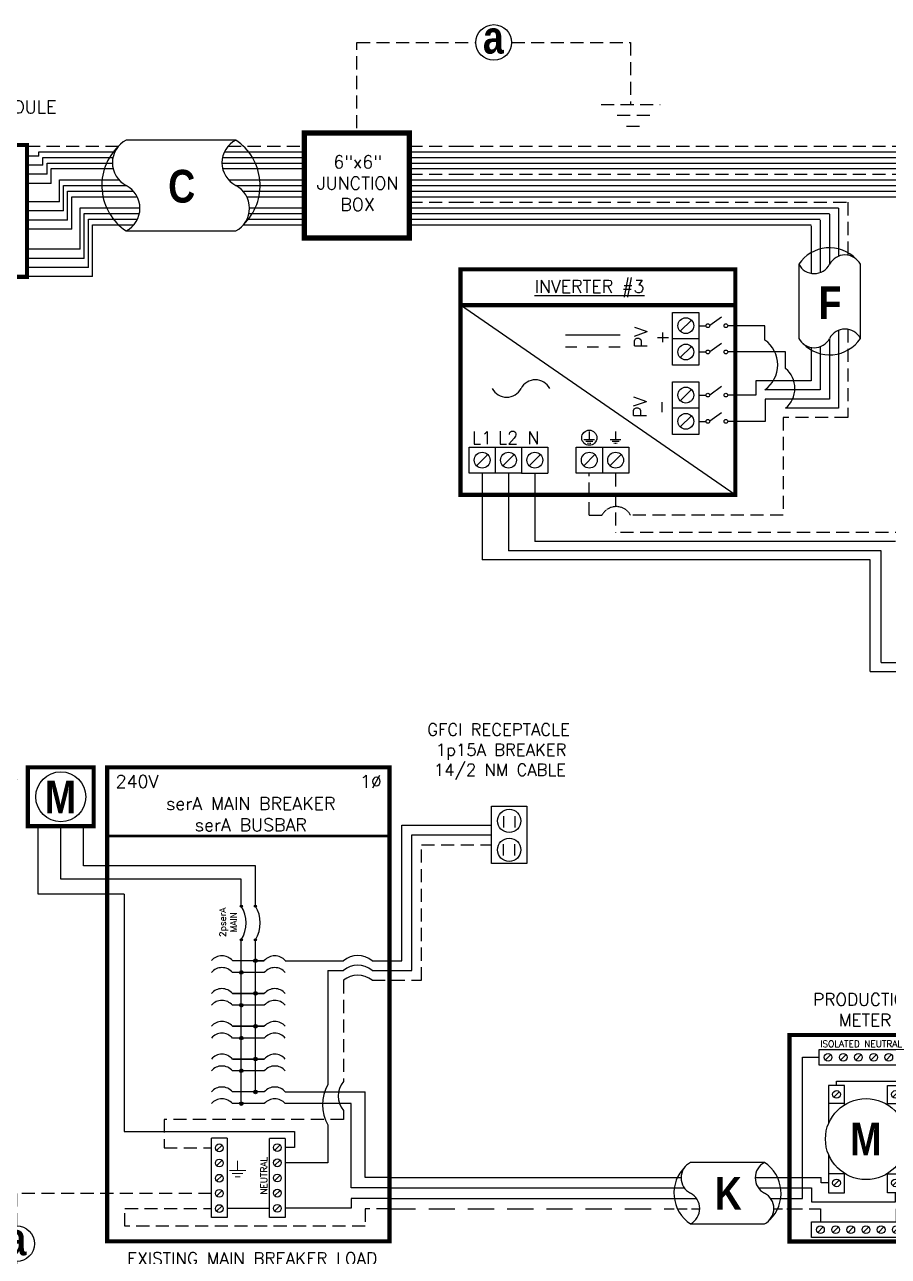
# Model space of a CAD drawing. Header units: feet. Extents: x 9659 to 10416, y 20870 to 21405.
# Drawn here: x 9915.2 to 10162.8, y 21051.9 to 21405 of the extents above; entities that cross this region are included whole.
import ezdxf

# ---------------------------------------------------------------- set-up
doc = ezdxf.new("R2010")
doc.units = ezdxf.units.FT
doc.header["$MEASUREMENT"] = 0
doc.linetypes.add('DASHED', pattern=[0.75, 0.5, -0.25])
doc.linetypes.add('HIDDEN', pattern=[0.375, 0.25, -0.125])
doc.layers.add('TEXT', color=7, linetype='Continuous')
doc.styles.add('ONE LINE TXT', font='techb___.ttf')
doc.styles.get("Standard").update_dxf_attribs({"font": 'simplex.shx'})

# ---------------------------------------------------------------- blocks, each defined once
blk = doc.blocks.new('8x8box')
at = {"lineweight": 50, "const_width": 1.19}
blk.add_lwpolyline([(37.78, 0), (0, 0), (0, 37.78), (37.78, 37.78)], close=True, dxfattribs=at)
at = {"color": 1, "char_height": 3.6576, "attachment_point": 5}
for s, width, insert in [(' \\PMOUNTED \\PUNDER SOLAR MODULE\\P{\\fVerdana|b1|i0|c0|p34;NEC 690.34}', 73.0127, (18.01, 51.7)), ('8"x8"  JUNCTION BOX ', 0.4767, (19.03, 19.26))]:
    blk.add_mtext_dynamic_manual_height_columns(s, width=width, gutter_width=7.17, heights=[0], dxfattribs=dict(at, insert=insert))
blk = doc.blocks.new('6x6box')
at = {"lineweight": 50, "const_width": 1.53}
blk.add_lwpolyline([(30.1, 0), (0, 0), (0, 30.1), (30.1, 30.1)], close=True, dxfattribs=at)
at = {"color": 1, "insert": (15.24, 15.71), "char_height": 3.6576, "width": 0.4767, "attachment_point": 5}
blk.add_mtext('6"x6"  JUNCTION BOX  ', dxfattribs=at)
blk = doc.blocks.new('*U14')
at = {"color": 7, "linetype": 'Continuous'}
for p, q in [((-7.14, 13.31), (-28.39, 13.31)), ((-28.39, -4.31), (-7.14, -4.31))]:
    blk.add_line(p, q, dxfattribs=at)
at = {"color": 7}
for p, q in [((-35.53, 9), (-31.05, 9)), ((-9.81, 9), (0, 9))]:
    blk.add_line(p, q, dxfattribs=at)
at = {"color": 10}
for p, q in [((-35.53, 6), (-30.11, 6)), ((-8.87, 6), (0, 6))]:
    blk.add_line(p, q, dxfattribs=at)
at = {"color": 253}
for p, q in [((-35.53, 3), (-26.66, 3)), ((-5.41, 3), (0, 3))]:
    blk.add_line(p, q, dxfattribs=at)
at = {"color": 92, "linetype": 'HIDDEN', "ltscale": 10}
for p, q in [((-4.48, 0), (0, 0)), ((-35.53, 0), (-25.72, 0))]:
    blk.add_line(p, q, dxfattribs=at)
at = {"color": 7, "linetype": 'Continuous'}
for centre, start, end in [((-22.54, 4.5), 133.9732, 236.4265), ((-12.99, 4.5), 313.9732, 56.4265)]:
    blk.add_arc(centre, 10.58, start, end, dxfattribs=at)
at = {"linetype": 'Continuous'}
for centre, start, end in [((-26.08, 8.91), 117.6639, 242.3361), ((-4.83, 8.91), 117.6639, 242.3361), ((-30.7, 0.09), 297.6639, 62.3361), ((-9.45, 0.09), 297.6639, 62.3361)]:
    blk.add_arc(centre, 4.98, start, end, dxfattribs=at)
blk = doc.blocks.new('*U22')
at = {"color": 7}
blk.add_line((-79.14, 9), (0, 9), dxfattribs=at)
at = {"color": 10}
blk.add_line((-79.14, 6), (0, 6), dxfattribs=at)
at = {"color": 253}
blk.add_line((-79.14, 3), (0, 3), dxfattribs=at)
at = {"color": 92, "linetype": 'DASHED', "ltscale": 15}
blk.add_line((-79.14, 0), (0, 0), dxfattribs=at)
blk = doc.blocks.new('productionMeter')
at = {"color": 253, "linetype": 'Continuous'}
for p, q in [((-39.9, 3), (-39.9, 43.45)), ((-39.9, 43.45), (-35.13, 43.45)), ((-3.71, 43.45), (-8.18, 43.45)), ((-3.71, 43.45), (-3.71, 3)), ((-43.61, 3), (-39.9, 3)), ((0, 3), (-3.71, 3))]:
    blk.add_line(p, q, dxfattribs=at)
at = {"color": 1, "linetype": 'Continuous'}
for p, q in [((-35.13, 41.18), (-35.13, 45.72)), ((-35.13, 45.72), (-8.18, 45.72)), ((-8.18, 45.72), (-8.18, 41.18)), ((-8.18, 41.18), (-35.13, 41.18)), ((-32.38, 35.4), (-32.38, 24.5)), ((-27.84, 35.4), (-32.38, 35.4)), ((-27.84, 29.86), (-27.84, 35.4)), ((-15.47, 29.86), (-15.47, 35.4)), ((-15.47, 35.4), (-10.93, 35.4)), ((-10.93, 35.4), (-10.93, 24.5)), ((-27.84, 30.21), (-32.38, 30.21)), ((-15.47, 30.21), (-10.93, 30.21)), ((-32.38, 15.55), (-32.38, 4.64)), ((-10.93, 15.55), (-10.93, 4.64)), ((-27.84, 10.04), (-32.38, 10.04)), ((-27.84, 4.64), (-27.84, 10.18)), ((-15.47, 4.64), (-15.47, 10.18)), ((-15.47, 10.04), (-10.93, 10.04)), ((-32.38, 4.64), (-27.84, 4.64)), ((-10.93, 4.64), (-15.47, 4.64)), ((-37.32, -8.24), (-37.32, -3.7)), ((-37.32, -3.7), (-10.37, -3.7)), ((-10.37, -3.7), (-10.37, -8.24)), ((-10.37, -8.24), (-37.32, -8.24))]:
    blk.add_line(p, q, dxfattribs=at)
at = {"color": 4, "linetype": 'Continuous'}
for p, q in [((-31.74, 44.23), (-33.32, 42.66)), ((-27.39, 44.23), (-28.97, 42.66)), ((-23.04, 44.23), (-24.62, 42.66)), ((-18.69, 44.23), (-20.26, 42.66)), ((-14.34, 44.23), (-15.91, 42.66)), ((-9.99, 44.23), (-11.56, 42.66)), ((-29.33, 33.59), (-30.9, 32.02)), ((-12.41, 33.59), (-13.98, 32.02)), ((-29.33, 8.23), (-30.9, 6.66)), ((-12.41, 8.23), (-13.98, 6.66)), ((-33.93, -5.19), (-35.51, -6.76)), ((-29.58, -5.19), (-31.15, -6.76)), ((-25.23, -5.19), (-26.8, -6.76)), ((-20.88, -5.19), (-22.45, -6.76)), ((-16.53, -5.19), (-18.1, -6.76)), ((-12.18, -5.19), (-13.75, -6.76))]:
    blk.add_line(p, q, dxfattribs=at)
at = {"color": 7}
for p, q in [((-30.11, 35.4), (-30.11, 36.59)), ((-30.11, 36.59), (-5.98, 36.59)), ((-5.98, 36.59), (-5.98, 9)), ((-43.61, 9), (-34.54, 9)), ((-34.54, 7.44), (-34.54, 9)), ((-32.38, 7.44), (-34.54, 7.44)), ((0, 9), (-5.98, 9))]:
    blk.add_line(p, q, dxfattribs=at)
at = {"color": 10, "linetype": 'Continuous'}
for p, q in [((-10.93, 32.81), (-8.25, 32.81)), ((-8.25, 32.81), (-8.25, 6)), ((-43.61, 6), (-37.24, 6)), ((-37.24, 6), (-37.24, 2.05)), ((-13.2, 2.05), (-13.2, 4.64)), ((0, 6), (-8.25, 6)), ((-37.24, 2.05), (-13.2, 2.05))]:
    blk.add_line(p, q, dxfattribs=at)
at = {"color": 92, "linetype": 'HIDDEN', "ltscale": 15}
for p, q in [((-43.61, 0), (-34.72, 0)), ((-12.97, 0), (-12.97, -3.7)), ((-12.97, 0), (0, 0)), ((-34.72, 0), (-34.72, -3.7))]:
    blk.add_line(p, q, dxfattribs=at)
at = {"lineweight": 50, "const_width": 1.19}
blk.add_lwpolyline([(-43.61, -9.34), (-43.61, 49.84), (0, 49.84), (0, -9.34)], close=True, dxfattribs=at)
at = {"color": 92, "linetype": 'Continuous', "lineweight": 5, "ltscale": 0.05, "flags": 128}
for points in [[(-5.04, -3.33), (-5.04, -6.18)], [(-2.7, -6.18), (-7.38, -6.18)], [(-6.57, -7.05), (-3.51, -7.05)], [(-5.76, -7.91), (-4.32, -7.91)]]:
    blk.add_lwpolyline(points, dxfattribs=at)
at = {"color": 4, "linetype": 'Continuous'}
for centre in [(-32.53, 43.45), (-28.18, 43.45), (-23.83, 43.45), (-19.48, 43.45), (-15.13, 43.45), (-10.78, 43.45), (-30.11, 32.81), (-13.2, 32.81), (-30.11, 7.44), (-13.2, 7.44), (-34.72, -5.97), (-30.37, -5.97), (-26.02, -5.97), (-21.67, -5.97), (-17.32, -5.97), (-12.97, -5.97)]:
    blk.add_circle(centre, 1.11, dxfattribs=at)
at = {"linetype": 'Continuous'}
blk.add_circle((-21.65, 20.02), 11.62, dxfattribs=at)
at = {"color": 4, "linetype": 'Continuous'}
blk.add_text('ISOLATED NEUTRAL', height=1.8743, dxfattribs=at).set_placement((-34.77, 46.37))
at = {"color": 253, "linetype": 'Continuous', "style": 'ONE LINE TXT'}
blk.add_text('M', height=9.38, dxfattribs=at).set_placement((-26.21, 15.31))
at = {"color": 1, "insert": (-21.93, 57.08), "char_height": 3.5433, "attachment_point": 5}
blk.add_mtext_dynamic_manual_height_columns('PRODUCTION METER', width=1.3203, gutter_width=7.17, heights=[0], dxfattribs=at)
blk = doc.blocks.new('*U19')
at = {"color": 7}
blk.add_blockref('productionMeter', (0, 0), dxfattribs=at)
blk = doc.blocks.new('breakerPanel')
at = {"linetype": 'Continuous'}
h = blk.add_hatch(color=1, dxfattribs=at)
h.dxf.hatch_style = 1
edge = h.paths.add_edge_path()
edge.add_arc((-42.47, 86.8), 0.291, 0, 360)
h = blk.add_hatch(color=1, dxfattribs=at)
h.dxf.hatch_style = 1
edge = h.paths.add_edge_path()
edge.add_arc((-38.44, 86.8), 0.291, 0, 360)
h = blk.add_hatch(color=1, dxfattribs=at)
h.dxf.hatch_style = 1
edge = h.paths.add_edge_path()
edge.add_arc((-42.47, 77.16), 0.291, 0, 360)
h = blk.add_hatch(color=1, dxfattribs=at)
h.dxf.hatch_style = 1
edge = h.paths.add_edge_path()
edge.add_arc((-38.44, 77.16), 0.291, 0, 360)
h = blk.add_hatch(color=1, dxfattribs=at)
h.dxf.hatch_style = 1
edge = h.paths.add_edge_path()
edge.add_arc((-38.44, 71.16), 0.528, 0, 360)
h = blk.add_hatch(color=1, dxfattribs=at)
h.dxf.hatch_style = 1
edge = h.paths.add_edge_path()
edge.add_arc((-42.47, 67.78), 0.528, 0, 360)
h = blk.add_hatch(color=1, dxfattribs=at)
h.dxf.hatch_style = 1
edge = h.paths.add_edge_path()
edge.add_arc((-38.44, 61.76), 0.528, 0, 360)
h = blk.add_hatch(color=1, dxfattribs=at)
h.dxf.hatch_style = 1
edge = h.paths.add_edge_path()
edge.add_arc((-42.47, 58.38), 0.528, 0, 360)
h = blk.add_hatch(color=1, dxfattribs=at)
h.dxf.hatch_style = 1
edge = h.paths.add_edge_path()
edge.add_arc((-42.47, 48.98), 0.528, 0, 360)
h = blk.add_hatch(color=1, dxfattribs=at)
h.dxf.hatch_style = 1
edge = h.paths.add_edge_path()
edge.add_arc((-38.44, 52.36), 0.528, 0, 360)
h = blk.add_hatch(color=1, dxfattribs=at)
h.dxf.hatch_style = 1
edge = h.paths.add_edge_path()
edge.add_arc((-38.44, 42.95), 0.528, 0, 360)
h = blk.add_hatch(color=1, dxfattribs=at)
h.dxf.hatch_style = 1
edge = h.paths.add_edge_path()
edge.add_arc((-42.47, 39.58), 0.528, 0, 360)
h = blk.add_hatch(color=1, dxfattribs=at)
h.dxf.hatch_style = 1
edge = h.paths.add_edge_path()
edge.add_arc((-38.44, 33.55), 0.528, 0, 360)
h = blk.add_hatch(color=1, dxfattribs=at)
h.dxf.hatch_style = 1
edge = h.paths.add_edge_path()
edge.add_arc((-42.47, 30.17), 0.528, 0, 360)
at = {"color": 155, "true_color": 0x647190}
blk.add_line((-80.92, 126.59), (0, 126.59), dxfattribs=at)
at = {"color": 253, "linetype": 'Continuous'}
for p, q in [((-100.73, 90.2), (-100.73, 109.7)), ((-76.04, 90.2), (-100.73, 90.2)), ((-76.04, 90.2), (-76.04, 22.16)), ((-76.04, 22.16), (-27.25, 22.16)), ((-27.25, 22.16), (-27.25, 17.57)), ((-27.25, 17.57), (-29.89, 17.57)), ((-11.01, 0.16), (-29.89, 0.16)), ((0, 3), (-11.01, 3)), ((-11.01, 3), (-11.01, 0.16))]:
    blk.add_line(p, q, dxfattribs=at)
at = {"color": 10, "linetype": 'Continuous'}
for p, q in [((-94.24, 94.51), (-94.24, 109.7)), ((-42.47, 94.51), (-94.24, 94.51)), ((-42.47, 87.09), (-42.47, 94.51)), ((-42.47, 30.17), (-42.47, 76.87)), ((-35.88, 67.78), (-45.04, 67.78)), ((-35.88, 58.38), (-45.04, 58.38)), ((-35.88, 48.98), (-45.04, 48.98)), ((-35.88, 39.58), (-45.04, 39.58)), ((-35.88, 30.17), (-45.04, 30.17)), ((-10.98, 30.17), (-29.89, 30.17)), ((-10.98, 6), (-10.98, 30.17)), ((0, 6), (-10.98, 6))]:
    blk.add_line(p, q, dxfattribs=at)
at = {"color": 7, "linetype": 'Continuous'}
for p, q in [((-87.75, 98.34), (-87.75, 109.7)), ((-38.44, 98.34), (-87.75, 98.34)), ((-38.44, 87.09), (-38.44, 98.34)), ((-38.44, 61.76), (-38.44, 76.87)), ((-35.88, 71.16), (-45.04, 71.16)), ((-38.44, 71.16), (-35.88, 71.16)), ((-45.04, 61.76), (-35.88, 61.76)), ((-35.88, 61.76), (-45.04, 61.76)), ((-38.44, 52.36), (-38.44, 61.76)), ((-45.04, 52.36), (-35.88, 52.36)), ((-35.88, 52.36), (-45.04, 52.36)), ((-38.44, 42.95), (-38.44, 52.36)), ((-45.04, 42.95), (-35.88, 42.95)), ((-35.88, 42.95), (-45.04, 42.95)), ((-38.44, 33.55), (-38.44, 42.95)), ((-35.88, 33.55), (-45.04, 33.55)), ((-6.96, 9), (-6.96, 33.55))]:
    blk.add_line(p, q, dxfattribs=at)
at = {"lineweight": 50}
blk.add_line((-80.92, 106.95), (0, 106.95), dxfattribs=at)
at = {"color": 7}
for p, q in [((-29.89, 33.55), (-6.96, 33.55)), ((0, 9), (-6.96, 9))]:
    blk.add_line(p, q, dxfattribs=at)
at = {"color": 1, "linetype": 'Continuous'}
for p, q in [((-51.03, -2.51), (-51.03, 20.23)), ((-46.49, 20.23), (-51.03, 20.23)), ((-46.49, 20.23), (-46.49, -2.51)), ((-34.43, -2.43), (-34.43, 20.16)), ((-29.89, 20.16), (-34.43, 20.16)), ((-29.89, 20.16), (-29.89, -2.43)), ((-46.49, -2.51), (-51.03, -2.51)), ((-29.89, -2.43), (-34.43, -2.43))]:
    blk.add_line(p, q, dxfattribs=at)
at = {"color": 4, "linetype": 'Continuous'}
for p, q in [((-47.97, 18.28), (-49.55, 16.71)), ((-31.37, 18.35), (-32.94, 16.78)), ((-47.97, 13.93), (-49.55, 12.36)), ((-31.37, 14), (-32.94, 12.43)), ((-47.97, 9.58), (-49.55, 8.01)), ((-31.37, 9.65), (-32.94, 8.08)), ((-47.97, 5.23), (-49.55, 3.66)), ((-31.37, 5.3), (-32.94, 3.73)), ((-47.97, 0.88), (-49.55, -0.69)), ((-31.37, 0.95), (-32.94, -0.62))]:
    blk.add_line(p, q, dxfattribs=at)
at = {"color": 92, "linetype": 'HIDDEN', "ltscale": 15}
for p, q in [((-51.03, 4.44), (-106.89, 4.44)), ((-106.89, 4.44), (-106.89, -4.87)), ((-75.84, -4.96), (-75.84, 0.09)), ((-75.84, 0.09), (-51.03, 0.09)), ((0, 0), (-6.96, 0)), ((-6.96, 0), (-6.96, -4.96)), ((-6.96, -4.96), (-75.84, -4.96)), ((-106.89, -15.1), (-106.89, -24.84))]:
    blk.add_line(p, q, dxfattribs=at)
at = {"color": 92, "linetype": 'Continuous', "ltscale": 15}
blk.add_line((-34.43, 0.09), (-46.49, 0.09), dxfattribs=at)
at = {"lineweight": 50, "const_width": 1.19}
for points in [[(-103.67, 109.7), (-103.67, 126.59), (-84.82, 126.59), (-84.82, 109.7)], [(-80.92, -9.3), (-80.92, 126.59), (0, 126.59), (0, -9.3)]]:
    blk.add_lwpolyline(points, close=True, dxfattribs=at)
at = {"color": 92, "linetype": 'Continuous', "lineweight": 5, "ltscale": 0.05, "flags": 128}
for points in [[(-45.88, 10.97), (-41.2, 10.97)], [(-43.54, 13.81), (-43.54, 10.97)], [(-42.01, 10.1), (-45.07, 10.1)], [(-42.82, 9.23), (-44.25, 9.23)]]:
    blk.add_lwpolyline(points, dxfattribs=at)
at = {"color": 92, "linetype": 'Continuous', "ltscale": 4, "flags": 128}
for points in [[(-115.37, -24.84), (-98.41, -24.84)], [(-101.35, -27.98), (-112.43, -27.98)], [(-104.29, -31.12), (-109.49, -31.12)]]:
    blk.add_lwpolyline(points, dxfattribs=at)
at = {"linetype": 'Continuous'}
blk.add_circle((-94.24, 118.15), 7.15, dxfattribs=at)
at = {"color": 1, "linetype": 'Continuous'}
for centre, radius in [((-42.47, 86.8), 0.291), ((-38.44, 86.8), 0.291), ((-42.47, 77.16), 0.291), ((-38.44, 77.16), 0.291), ((-38.44, 71.16), 0.528), ((-42.47, 67.78), 0.528), ((-38.44, 61.76), 0.528), ((-42.47, 58.38), 0.528), ((-42.47, 48.98), 0.528), ((-38.44, 52.36), 0.528), ((-38.44, 42.95), 0.528), ((-42.47, 39.58), 0.528), ((-38.44, 33.55), 0.528), ((-42.47, 30.17), 0.528)]:
    blk.add_circle(centre, radius, dxfattribs=at)
at = {"color": 4, "linetype": 'Continuous'}
for centre in [(-48.76, 17.49), (-32.16, 17.57), (-48.76, 13.14), (-32.16, 13.21), (-48.76, 8.79), (-32.16, 8.86), (-48.76, 4.44), (-32.16, 4.51), (-48.76, 0.09), (-32.16, 0.16)]:
    blk.add_circle(centre, 1.11, dxfattribs=at)
at = {"color": 7, "linetype": 'Continuous'}
blk.add_circle((-106.89, -9.99), 5.11, dxfattribs=at)
at = {"color": 1, "linetype": 'Continuous'}
for centre, radius, start, end in [((-50.14, 81.98), 9.06, 327.8708, 32.1292), ((-46.11, 81.98), 9.06, 327.8708, 32.1292), ((-48.03, 68.62), 3.93, 40.3392, 139.6608), ((-32.88, 68.62), 3.93, 40.3392, 139.6608), ((-48.03, 65.24), 3.93, 40.3392, 139.6608), ((-32.88, 65.24), 3.93, 40.3392, 139.6608), ((-48.03, 59.21), 3.93, 40.3392, 139.6608), ((-32.88, 59.21), 3.93, 40.3392, 139.6608), ((-48.03, 55.84), 3.93, 40.3392, 139.6608), ((-32.88, 55.84), 3.93, 40.3392, 139.6608), ((-48.03, 49.81), 3.93, 40.3392, 139.6608), ((-32.88, 49.81), 3.93, 40.3392, 139.6608), ((-48.03, 46.43), 3.93, 40.3392, 139.6608), ((-32.88, 46.43), 3.93, 40.3392, 139.6608), ((-48.03, 40.41), 3.93, 40.3392, 139.6608), ((-32.88, 40.41), 3.93, 40.3392, 139.6608), ((-48.03, 37.03), 3.93, 40.3392, 139.6608), ((-32.88, 37.03), 3.93, 40.3392, 139.6608), ((-48.03, 31.01), 3.93, 40.3392, 139.6608), ((-32.88, 31.01), 3.93, 40.3392, 139.6608), ((-48.03, 27.63), 3.93, 40.3392, 139.6608), ((-32.88, 27.63), 3.93, 40.3392, 139.6608)]:
    blk.add_arc(centre, radius, start, end, dxfattribs=at)
at = {"color": 253, "linetype": 'Continuous', "style": 'ONE LINE TXT'}
blk.add_text('M', height=9.38, dxfattribs=at).set_placement((-98.8, 113.43))
at = {"color": 4, "linetype": 'Continuous'}
blk.add_text('NEUTRAL', height=1.874, rotation=90, dxfattribs=at).set_placement((-35.08, 4.08))
at = {"color": 1, "attachment_point": 5}
for s, width, gutter_width, heights, insert, char_height in [('EXISTING\\P120/240V UTILITY METER', 0.0523, 7.17, [0], (-118.95, 118.48), 3.5433), ('240V', 0.1481, 0.75, [0], (-72.39, 122.54), 3.658), ('1∅', 0.1481, 0.75, [0], (-5.31, 122.54), 3.658), ('serA MAIN BREAKER\\PserA BUSBAR', 72.4998, 0.75, [0], (-39.75, 113.14), 3.6576), ('EXISTING MAIN BREAKER LOAD CENTER\\P2pocA BACK FEED BREAKER\\P{\\fVerdana|b1|i0|c0|p34;NEC 690.64}', 79.2627, 97.94, [154.49], (-39.35, -23.14), 3.5433)]:
    blk.add_mtext_dynamic_manual_height_columns(s, width=width, gutter_width=gutter_width, heights=heights, dxfattribs=dict(at, insert=insert, char_height=char_height))
at = {"color": 4, "linetype": 'Continuous', "insert": (-46.25, 82.15), "char_height": 1.874, "attachment_point": 5, "rotation": 90}
blk.add_mtext_dynamic_manual_height_columns('2pserA\\PMAIN', width=0.1481, gutter_width=0.75, heights=[0], dxfattribs=at)
at = {"color": 1, "linetype": 'Continuous', "insert": (-110.08, -3.93), "char_height": 9.3833, "attachment_point": 1, "style": 'ONE LINE TXT'}
blk.add_mtext_dynamic_manual_height_columns('{\\W1;\\C256;a}', width=0.1385, gutter_width=2.13, heights=[0], dxfattribs=at)
blk = doc.blocks.new('*U18')
at = {"color": 7}
blk.add_blockref('breakerPanel', (0, 0), dxfattribs=at)
blk = doc.blocks.new('gfci1')
at = {"color": 7, "linetype": 'Continuous'}
for p, q in [((33.46, 0), (33.46, 38.87)), ((33.46, 38.87), (59.14, 38.87)), ((62.57, 41.42), (62.57, 38.21)), ((65.87, 41.42), (65.87, 38.21)), ((62.57, 30.17), (62.57, 33.39)), ((65.87, 30.17), (65.87, 33.39)), ((0, 0), (16.69, 0)), ((24.94, 0), (33.46, 0))]:
    blk.add_line(p, q, dxfattribs=at)
at = {"color": 253, "linetype": 'Continuous'}
for p, q in [((36.28, -2.82), (36.28, 36.06)), ((36.28, 36.06), (59.14, 36.06)), ((12.22, -2.82), (16.69, -2.82)), ((12.22, -2.82), (12.22, -35.5)), ((24.94, -2.82), (36.28, -2.82)), ((12.22, -47.07), (12.22, -57.95)), ((12.22, -57.95), (0, -57.95))]:
    blk.add_line(p, q, dxfattribs=at)
at = {"color": 7}
blk.add_line((16.69, -45.52), (16.69, -45.52), dxfattribs=at)
at = {"color": 7, "linetype": 'Continuous'}
blk.add_lwpolyline([(59.14, 44.31), (69.3, 44.31), (69.3, 27.81), (59.14, 27.81)], close=True, dxfattribs=at)
for centre in [(64.22, 40.06), (64.22, 31.78)]:
    blk.add_circle(centre, 3.33, dxfattribs=at)
blk.add_arc((20.81, -4.99), 6.47, 50.3905, 129.6095, dxfattribs=at)
at = {"color": 253, "linetype": 'Continuous'}
for centre, radius, start, end in [((20.81, -7.8), 6.47, 50.3905, 129.6095), ((22.72, -41.29), 11.99, 151.1704, 208.8296)]:
    blk.add_arc(centre, radius, start, end, dxfattribs=at)
at = {"layer": 'TEXT', "color": 92, "linetype": 'HIDDEN', "ltscale": 15}
for p, q in [((39.09, -5.63), (39.09, 33.24)), ((39.09, 33.24), (59.14, 33.24)), ((16.69, -5.63), (16.69, -34.69)), ((24.94, -5.63), (39.09, -5.63)), ((16.69, -45.52), (-34.69, -45.52)), ((-34.69, -45.52), (-34.69, -53.67)), ((16.69, -42.94), (16.69, -45.52)), ((-34.69, -53.67), (-21.14, -53.67))]:
    blk.add_line(p, q, dxfattribs=at)
at = {"layer": 'TEXT', "color": 92, "linetype": 'Continuous', "ltscale": 15}
for centre, start, end in [((20.81, -10.62), 50.3905, 129.6095), ((21.67, -38.81), 140.3905, 219.6095)]:
    blk.add_arc(centre, 6.47, start, end, dxfattribs=at)
at = {"layer": 'TEXT', "color": 1, "insert": (27.72, 67.97), "char_height": 3.4544, "attachment_point": 1}
blk.add_mtext_dynamic_manual_height_columns('\\A1;\\pi12.999;GFCI RECEPTACLE\\P\\pi15.467;1p15A BREAKER\\P\\pi14.891;14/2 NM CABLE', width=71.8931, gutter_width=92.23, heights=[24.13], dxfattribs=at)

msp = doc.modelspace()

# ---------------------------------------------------------------- linework, layer by layer
at = {"color": 92, "linetype": 'HIDDEN', "ltscale": 15}
for p, q in [((10010.48, 21375.28), (10010.48, 21399.87)), ((10010.48, 21399.87), (10044.59, 21399.87)), ((10054.82, 21399.87), (10088.93, 21399.87)), ((10088.93, 21399.87), (10088.93, 21382.09)), ((9915.88, 21370.13), (9942.11, 21370.13)), ((9973.52, 21370.13), (9995.43, 21370.13)), ((10025.53, 21370.13), (10040.17, 21370.13)), ((10040.17, 21370.13), (10410.04, 21370.13)), ((10025.53, 21362.09), (10040.17, 21362.09)), ((10040.17, 21362.09), (10280.61, 21362.09)), ((10025.53, 21354.05), (10040.17, 21354.05)), ((10040.17, 21354.05), (10151.18, 21354.05)), ((10151.18, 21354.05), (10151.18, 21338.89)), ((10151.18, 21317.65), (10151.18, 21292.4)), ((10151.18, 21292.4), (10132.67, 21292.4)), ((10132.67, 21292.4), (10132.67, 21264.32)), ((10077.09, 21264.32), (10077.09, 21276.35)), ((10084.63, 21276.35), (10084.63, 21259.39)), ((10077.09, 21264.32), (10080.7, 21264.32)), ((10132.67, 21264.32), (10088.93, 21264.32)), ((10168.51, 21259.39), (10084.63, 21259.39))]:
    msp.add_line(p, q, dxfattribs=at)
at = {"color": 7, "linetype": 'Continuous'}
for p, q in [((9975.73, 21371.9), (9944.32, 21371.9)), ((9919.24, 21368.52), (9941.08, 21368.52)), ((9919.24, 21367.32), (9919.24, 21368.52)), ((9972.49, 21368.52), (9995.43, 21368.52)), ((10025.53, 21368.52), (10040.17, 21368.52)), ((10040.17, 21368.52), (10407.42, 21368.52)), ((9919.24, 21367.32), (9915.88, 21367.32)), ((9921.62, 21365.31), (9940.38, 21365.31)), ((9921.62, 21362.08), (9921.62, 21365.31)), ((9971.79, 21365.31), (9995.43, 21365.31)), ((10025.53, 21365.31), (10040.17, 21365.31)), ((10040.17, 21365.31), (10402.18, 21365.31)), ((9921.62, 21362.08), (9915.88, 21362.08)), ((9925.17, 21360.49), (9942.25, 21360.49)), ((9925.17, 21354.21), (9925.17, 21360.49)), ((9973.66, 21360.48), (9995.43, 21360.48)), ((10025.53, 21360.49), (10040.17, 21360.49)), ((10040.17, 21360.49), (10277.99, 21360.48)), ((9925.17, 21354.21), (9915.88, 21354.21)), ((9927.54, 21357.27), (9946.38, 21357.27)), ((9927.54, 21348.97), (9927.54, 21357.27)), ((9977.79, 21357.27), (9995.43, 21357.27)), ((10025.53, 21357.27), (10040.17, 21357.27)), ((10040.17, 21357.27), (10272.75, 21357.27)), ((9931.1, 21352.44), (9948.26, 21352.44)), ((9931.1, 21340.59), (9931.1, 21352.44)), ((9979.67, 21352.44), (9995.43, 21352.44)), ((10025.53, 21352.44), (10040.17, 21352.44)), ((10040.17, 21352.44), (10148.56, 21352.44)), ((10148.56, 21352.35), (10148.56, 21338.6)), ((9927.54, 21348.97), (9915.88, 21348.97)), ((9933.47, 21349.22), (9947.56, 21349.22)), ((9933.47, 21335.35), (9933.47, 21349.22)), ((9978.98, 21349.22), (9995.43, 21349.22)), ((10025.53, 21349.22), (10040.17, 21349.22)), ((10040.17, 21349.22), (10143.31, 21349.22)), ((10143.31, 21348.97), (10143.31, 21333.93)), ((9944.32, 21345.84), (9975.73, 21345.84)), ((9931.1, 21340.59), (9915.88, 21340.59)), ((10137.18, 21336.29), (10137.18, 21315.04)), ((10154.81, 21315.04), (10154.81, 21336.29)), ((9933.47, 21335.35), (9915.88, 21335.35)), ((10118.94, 21270.19), (10040.17, 21324.56)), ((10127.43, 21318.68), (10116.8, 21318.68)), ((10127.43, 21314.57), (10127.43, 21318.68)), ((10085.99, 21315.95), (10070.23, 21315.95)), ((10148.56, 21317.36), (10148.56, 21295.02)), ((10073.52, 21312.54), (10070.23, 21312.54)), ((10079.76, 21312.54), (10076.46, 21312.54)), ((10085.99, 21312.54), (10082.7, 21312.54)), ((10143.31, 21312.69), (10143.31, 21300.27)), ((10133.39, 21311.14), (10116.8, 21311.14)), ((10133.39, 21306.42), (10133.39, 21311.14)), ((10143.31, 21300.27), (10127.43, 21300.27)), ((10148.56, 21295.02), (10133.39, 21295.02)), ((10046.39, 21276.35), (10046.39, 21251.5)), ((10157.58, 21251.5), (10046.39, 21251.5)), ((10157.58, 21219.51), (10157.58, 21251.5)), ((10157.58, 21219.51), (10350.18, 21219.51))]:
    msp.add_line(p, q, dxfattribs=at)
at = {"color": 253, "linetype": 'Continuous'}
for p, q in [((9920.43, 21364.7), (9915.88, 21364.7)), ((9920.43, 21366.91), (9940.54, 21366.91)), ((9920.43, 21364.7), (9920.43, 21366.91)), ((9971.95, 21366.91), (9995.43, 21366.91)), ((10025.53, 21366.91), (10040.17, 21366.91)), ((10040.17, 21366.91), (10404.8, 21366.91)), ((9922.8, 21363.7), (9940.57, 21363.7)), ((9922.8, 21359.46), (9922.8, 21363.7)), ((9971.99, 21363.7), (9995.43, 21363.7)), ((10025.53, 21363.7), (10040.17, 21363.7)), ((10040.17, 21363.7), (10399.56, 21363.7)), ((9922.8, 21359.46), (9915.88, 21359.46)), ((9926.36, 21358.88), (9944.31, 21358.88)), ((9926.36, 21351.59), (9926.36, 21358.88)), ((9975.72, 21358.88), (9995.43, 21358.88)), ((10025.53, 21358.88), (10040.17, 21358.88)), ((10040.17, 21358.88), (10275.37, 21358.87)), ((9928.73, 21355.66), (9947.48, 21355.66)), ((9928.73, 21346.35), (9928.73, 21355.66)), ((9978.89, 21355.66), (9995.43, 21355.66)), ((10025.53, 21355.66), (10040.17, 21355.66)), ((10040.17, 21355.66), (10270.12, 21355.66)), ((9926.36, 21351.59), (9915.88, 21351.59)), ((9932.29, 21350.83), (9948.1, 21350.83)), ((9932.29, 21337.97), (9932.29, 21350.83)), ((9979.51, 21350.83), (9995.43, 21350.83)), ((10025.53, 21350.83), (10040.17, 21350.83)), ((10040.17, 21350.83), (10145.94, 21350.83)), ((10145.94, 21350.66), (10145.94, 21336.19)), ((9934.66, 21347.61), (9946.53, 21347.61)), ((9934.66, 21332.73), (9934.66, 21347.61)), ((9977.94, 21347.61), (9995.43, 21347.61)), ((10025.53, 21347.61), (10040.17, 21347.61)), ((10040.17, 21347.61), (10140.69, 21347.61)), ((10140.69, 21347.28), (10140.69, 21333.7)), ((9928.73, 21346.35), (9915.88, 21346.35)), ((9932.29, 21337.97), (9915.88, 21337.97)), ((9934.66, 21332.73), (9915.88, 21332.73)), ((10140.69, 21312.46), (10140.69, 21302.89)), ((10145.94, 21314.94), (10145.94, 21297.64)), ((10140.69, 21302.89), (10124.86, 21302.89)), ((10124.86, 21302.89), (10124.86, 21298.78)), ((10124.86, 21298.78), (10116.8, 21298.78)), ((10145.94, 21297.64), (10127.48, 21297.64)), ((10127.48, 21297.64), (10127.48, 21291.25)), ((10127.48, 21291.25), (10116.8, 21291.25)), ((10061.46, 21276.35), (10061.46, 21256.76)), ((10164.86, 21256.76), (10061.46, 21256.76))]:
    msp.add_line(p, q, dxfattribs=at)
at = {"color": 1, "linetype": 'Continuous'}
for p, q in [((10100.99, 21307.38), (10100.99, 21322.44)), ((10100.99, 21322.44), (10108.52, 21322.44)), ((10100.99, 21307.38), (10100.99, 21322.44)), ((10108.52, 21322.44), (10108.52, 21307.38)), ((10108.52, 21322.44), (10108.52, 21314.91)), ((10108.52, 21318.68), (10110.56, 21318.68)), ((10114.95, 21321.14), (10111.69, 21318.7)), ((10108.52, 21314.91), (10100.99, 21314.91)), ((10114.95, 21313.6), (10111.69, 21311.16)), ((10108.52, 21311.14), (10110.56, 21311.14)), ((10108.52, 21307.38), (10100.99, 21307.38)), ((10100.99, 21287.48), (10100.99, 21302.55)), ((10100.99, 21302.55), (10108.52, 21302.55)), ((10108.52, 21302.55), (10108.52, 21295.01)), ((10114.95, 21301.24), (10111.69, 21298.8)), ((10108.52, 21298.78), (10110.56, 21298.78)), ((10108.52, 21295.01), (10100.99, 21295.01)), ((10108.52, 21295.01), (10108.52, 21287.48)), ((10108.52, 21291.25), (10110.56, 21291.25)), ((10114.95, 21293.71), (10111.69, 21291.27)), ((10108.52, 21287.48), (10100.99, 21287.48)), ((10042.62, 21283.89), (10057.69, 21283.89)), ((10042.62, 21276.35), (10042.62, 21283.89)), ((10042.62, 21283.89), (10050.15, 21283.89)), ((10050.15, 21283.89), (10050.15, 21276.35)), ((10057.69, 21283.89), (10057.69, 21276.35)), ((10057.69, 21283.89), (10065.22, 21283.89)), ((10065.22, 21283.89), (10065.22, 21276.35)), ((10073.33, 21283.89), (10088.4, 21283.89)), ((10073.33, 21276.35), (10073.33, 21283.89)), ((10073.33, 21283.89), (10080.86, 21283.89)), ((10080.86, 21283.89), (10080.86, 21276.35)), ((10088.4, 21283.89), (10088.4, 21276.35)), ((10057.69, 21276.35), (10042.62, 21276.35)), ((10057.69, 21276.35), (10065.22, 21276.35)), ((10088.4, 21276.35), (10073.33, 21276.35))]:
    msp.add_line(p, q, dxfattribs=at)
at = {"color": 4, "linetype": 'Continuous'}
for p, q in [((10106.36, 21320.28), (10103.15, 21317.07)), ((10106.36, 21312.75), (10103.15, 21309.54)), ((10106.36, 21300.39), (10103.15, 21297.17)), ((10106.36, 21292.85), (10103.15, 21289.64)), ((10047.99, 21281.73), (10044.78, 21278.51)), ((10055.53, 21281.73), (10052.32, 21278.51)), ((10063.06, 21281.73), (10059.85, 21278.51)), ((10078.7, 21281.73), (10075.49, 21278.51)), ((10086.24, 21281.73), (10083.02, 21278.51))]:
    msp.add_line(p, q, dxfattribs=at)
at = {"color": 10, "linetype": 'Continuous'}
for p, q in [((10053.92, 21276.35), (10053.92, 21254.13)), ((10160.8, 21254.13), (10053.92, 21254.13)), ((10160.8, 21222.14), (10160.8, 21254.13)), ((10160.8, 21222.14), (10350.05, 21222.14))]:
    msp.add_line(p, q, dxfattribs=at)
at = {"color": 92, "linetype": 'HIDDEN', "ltscale": 15, "flags": 128}
for points in [[(10080.45, 21382.09), (10097.41, 21382.09)], [(10094.47, 21378.94), (10083.39, 21378.94)], [(10091.53, 21375.8), (10086.33, 21375.8)]]:
    msp.add_lwpolyline(points, dxfattribs=at)
at = {"lineweight": 50, "const_width": 1.19}
for points in [[(10040.17, 21270.19), (10040.17, 21334.84), (10118.94, 21334.84), (10118.94, 21270.19)], [(10040.17, 21324.56), (10040.17, 21334.84), (10118.94, 21334.84), (10118.94, 21324.56)]]:
    msp.add_lwpolyline(points, close=True, dxfattribs=at)
at = {"color": 92, "linetype": 'Continuous', "flags": 128}
for points in [[(10077.1, 21288.3), (10077.09, 21286)], [(10084.63, 21288.3), (10084.63, 21286)], [(10075.56, 21286), (10078.63, 21286)], [(10078.1, 21285.43), (10076.09, 21285.43)], [(10083.09, 21286), (10086.16, 21286)], [(10085.63, 21285.43), (10083.62, 21285.43)]]:
    msp.add_lwpolyline(points, dxfattribs=at)
at = {"color": 92, "linetype": 'HIDDEN', "flags": 128}
for points in [[(10077.56, 21284.86), (10076.62, 21284.86)], [(10085.1, 21284.86), (10084.16, 21284.86)]]:
    msp.add_lwpolyline(points, dxfattribs=at)
at = {"color": 7, "linetype": 'Continuous'}
msp.add_circle((10049.7, 21399.87), 5.11, dxfattribs=at)
at = {"color": 4, "linetype": 'Continuous'}
for centre in [(10104.75, 21318.68), (10104.75, 21311.14), (10104.75, 21298.78), (10104.75, 21291.25), (10046.39, 21280.12), (10053.92, 21280.12), (10061.46, 21280.12), (10077.09, 21280.12), (10084.63, 21280.12)]:
    msp.add_circle(centre, 2.27, dxfattribs=at)
at = {"color": 1, "linetype": 'Continuous'}
for centre in [(10111.1, 21318.68), (10116.26, 21318.68), (10111.1, 21311.14), (10116.26, 21311.14), (10111.1, 21298.78), (10116.26, 21298.78), (10111.1, 21291.25), (10116.26, 21291.25)]:
    msp.add_circle(centre, 0.541, dxfattribs=at)
at = {"color": 92, "linetype": 'Continuous'}
msp.add_circle((10077.09, 21286.55), 2.17, dxfattribs=at)
at = {"linetype": 'Continuous'}
for centre, radius, start, end in [((9947.73, 21365.39), 7.36, 117.6639, 242.3361), ((9979.15, 21365.39), 7.36, 117.6639, 242.3361), ((9940.9, 21352.35), 7.36, 297.6639, 62.3361), ((9972.32, 21352.35), 7.36, 297.6639, 62.3361), ((10141.58, 21338.6), 4.98, 207.6639, 332.3361), ((10150.4, 21333.98), 4.98, 27.6639, 152.3361), ((10150.4, 21312.73), 4.98, 27.6639, 152.3361), ((10122.3, 21307.42), 8.8, 305.6505, 54.3495), ((10141.58, 21317.35), 4.98, 207.6639, 332.3361), ((10128.62, 21300.72), 7.43, 309.9338, 50.0662), ((10061.64, 21298.5), 4.65, 27.6639, 152.3361), ((10053.41, 21302.82), 4.65, 207.6639, 332.3361)]:
    msp.add_arc(centre, radius, start, end, dxfattribs=at)
at = {"color": 7, "linetype": 'Continuous'}
for centre, radius, start, end in [((9967.08, 21358.87), 15.64, 313.9732, 56.4265), ((9952.97, 21358.87), 15.64, 133.9732, 236.4265), ((10145.99, 21330.44), 10.58, 43.9732, 146.4265), ((10145.99, 21320.89), 10.58, 223.9732, 326.4265)]:
    msp.add_arc(centre, radius, start, end, dxfattribs=at)
at = {"color": 92, "linetype": 'HIDDEN', "ltscale": 0.3}
msp.add_arc((10084.82, 21262.16), 4.65, 27.6639, 152.3361, dxfattribs=at)

# ---------------------------------------------------------------- block references
at = {"color": 7}
for name, p in [('8x8box', (9878.1, 21332.7)), ('6x6box', (9995.43, 21343.82)), ('gfci1', (9989.91, 21136.63)), ('*U18', (10019.8, 21065.47)), ('*U19', (10178.08, 21065.47)), ('*U14', (10134.47, 21065.47)), ('*U22', (10098.94, 21065.47))]:
    msp.add_blockref(name, p, dxfattribs=at)

# ---------------------------------------------------------------- texts
at = {"color": 1, "linetype": 'Continuous'}
msp.add_text('%%UINVERTER #3', height=3.6576, dxfattribs=at).set_placement((10061.38, 21328.1))
at = {"color": 1, "linetype": 'Continuous', "char_height": 9.3833, "attachment_point": 1, "style": 'ONE LINE TXT'}
for s, insert in [('{\\W1;\\C256;a}', (10046.6, 21406.06)), ('{\\W1;\\C256;C}', (9956.36, 21363.35)), ('{\\W1;\\C256;F}', (10142.84, 21329.99)), ('{\\W1;\\C256;K}', (10113.05, 21074.6))]:
    msp.add_mtext_dynamic_manual_height_columns(s, width=0.1385, gutter_width=2.13, heights=[0], dxfattribs=dict(at, insert=insert))
at = {"color": 1, "char_height": 3.658, "attachment_point": 5, "rotation": 90}
for s, width, insert in [('PV +', 2.8378, (10094.91, 21315.32)), ('PV -', 2.8013, (10094.69, 21295.34))]:
    msp.add_mtext_dynamic_manual_height_columns(s, width=width, gutter_width=0.75, heights=[0], dxfattribs=dict(at, insert=insert))
at = {"color": 1, "attachment_point": 5}
for s, insert, char_height in [('L1', (10046.33, 21286.53), 3.658), ('L2', (10053.79, 21286.56), 3.658), ('N', (10061.04, 21286.5), 3.66)]:
    msp.add_mtext_dynamic_manual_height_columns(s, width=0.1481, gutter_width=0.75, heights=[0], dxfattribs=dict(at, insert=insert, char_height=char_height))

doc.saveas('drawing.dxf')
